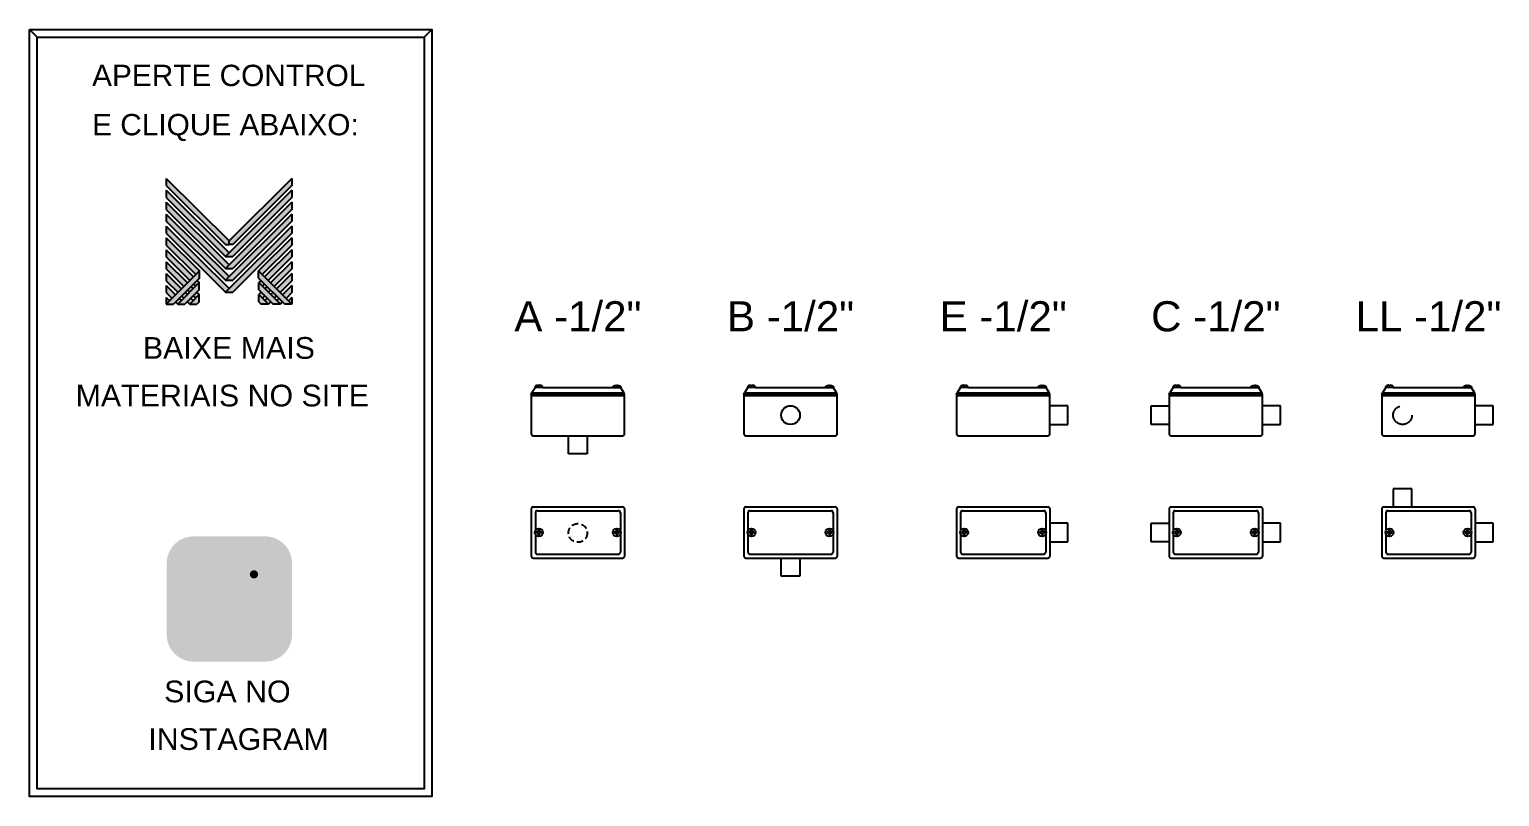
# Model space of a CAD drawing. Header units: millimetres. Extents: x -291 to 2662, y 32 to 797.
# Drawn here: x -291 to 1174, y 32 to 797 of the extents above; entities that cross this region are included whole.
import ezdxf
from ezdxf.enums import TextEntityAlignment as Align

# ---------------------------------------------------------------- set-up
doc = ezdxf.new("R2010")
doc.units = ezdxf.units.MM
doc.linetypes.add('HIDDEN', pattern=[9.525, 6.35, -3.175])
for name, color, linetype in [('BUCHA DE PASSAGEM', 20, 'Continuous'), ('CONDULETE', 252, 'Continuous'), ('FURO VASADO', 251, 'Continuous'), ('logo01', 10, 'Continuous'), ('logo02', 250, 'Continuous')]:
    doc.layers.add(name, color=color, linetype=linetype)
doc.styles.get("Standard").update_dxf_attribs({"font": 'arial.ttf'})

# ---------------------------------------------------------------- blocks, each defined once
blk = doc.blocks.new('MESH')
at = {"layer": 'logo01'}
h = blk.add_hatch(color=256, dxfattribs=at)
h.dxf.hatch_style = 1
h.paths.add_polyline_path([(30046, 14087), (30046, 13835), (32119, 11769), (32248, 11769), (32248, 11893)])
h.paths.add_polyline_path([(30046, 13670), (30046, 13418), (32121, 11349), (32248, 11475)])
h.paths.add_polyline_path([(30046, 13253), (30046, 13001), (32121, 10932), (32248, 11058)])
h.paths.add_polyline_path([(30046, 12835), (30046, 12583), (32121, 10515), (32248, 10641)])
h.paths.add_polyline_path([(30046, 12418), (30046, 12166), (32121, 10097), (32248, 10223)])
h.paths.add_polyline_path([(30046, 12001), (30046, 11749), (31084, 10714), (31211, 10840)])
h.paths.add_polyline_path([(30046, 11583), (30046, 11331), (30875, 10505), (31001, 10631)])
h.paths.add_polyline_path([(30046, 11166), (30046, 10914), (30666, 10296), (30792, 10422)])
h.paths.add_polyline_path([(30046, 10749), (30046, 10497), (30456, 10088), (30583, 10214)])
h.paths.add_polyline_path([(30046, 10331), (30046, 10079), (30247, 9879), (30373, 10005)])
h.paths.add_polyline_path([(30164, 9796), (30046, 9914), (30046, 9679)])
h.paths.add_polyline_path([(30574, 9805), (30500, 9879), (30373, 9753), (30448, 9679)])
h.paths.add_polyline_path([(30784, 10013), (30709, 10088), (30583, 9962), (30657, 9887)])
h.paths.add_polyline_path([(30993, 9805), (30910, 9887), (30784, 9761), (30867, 9679)])
h.paths.add_polyline_path([(30993, 10222), (30918, 10296), (30792, 10170), (30867, 10096)])
h.paths.add_polyline_path([(31119, 10096), (30993, 9970), (31076, 9887), (31202, 10013)])
h.paths.add_polyline_path([(31202, 10431), (31128, 10505), (31001, 10379), (31076, 10305)], flags=17)
h.paths.add_polyline_path([(33284, 10840), (33284, 10588), (34196, 9679), (34449, 9679)])
h.paths.add_polyline_path([(33293, 10431), (33293, 10179), (33794, 9679), (34047, 9679)])
h.paths.add_polyline_path([(33293, 10013), (33293, 9761), (33376, 9679), (33628, 9679)], flags=17)
at = {"layer": 'logo02'}
h = blk.add_hatch(color=256, dxfattribs=at)
h.dxf.hatch_style = 1
h.paths.add_polyline_path([(34449, 13835), (34449, 14087), (32248, 11893), (32248, 11769), (32376, 11769)])
h.paths.add_polyline_path([(34449, 13418), (34449, 13670), (32121, 11349), (32374, 11349)])
h.paths.add_polyline_path([(34449, 13001), (34449, 13253), (32121, 10932), (32374, 10932)])
h.paths.add_polyline_path([(34449, 12583), (34449, 12835), (32121, 10515), (32374, 10515)])
h.paths.add_polyline_path([(34449, 12166), (34449, 12418), (32121, 10097), (32374, 10097)])
h.paths.add_polyline_path([(34449, 11749), (34449, 12001), (33284, 10840), (33411, 10714)], flags=17)
h.paths.add_polyline_path([(34449, 11331), (34449, 11583), (33494, 10631), (33620, 10505)], flags=17)
h.paths.add_polyline_path([(34449, 10914), (34449, 11166), (33703, 10422), (33829, 10296)], flags=17)
h.paths.add_polyline_path([(34449, 10497), (34449, 10749), (33912, 10214), (34039, 10088)])
h.paths.add_polyline_path([(34449, 10331), (34122, 10005), (34248, 9879), (34449, 10079)])
h.paths.add_polyline_path([(33577, 10296), (33502, 10222), (33628, 10096), (33703, 10170)])
h.paths.add_polyline_path([(33367, 10505), (33293, 10431), (33419, 10305), (33494, 10379)], flags=17)
h.paths.add_polyline_path([(33376, 10096), (33293, 10013), (33419, 9887), (33502, 9970)])
h.paths.add_polyline_path([(33786, 10088), (33711, 10013), (33838, 9887), (33912, 9962)])
h.paths.add_polyline_path([(33585, 9887), (33502, 9805), (33628, 9679), (33711, 9761)])
h.paths.add_polyline_path([(33995, 9879), (33921, 9805), (34047, 9679), (34122, 9753)])
h.paths.add_polyline_path([(34449, 9914), (34331, 9796), (34449, 9679)])
h.paths.add_polyline_path([(31202, 10013), (30867, 9679), (31119, 9679), (31202, 9761)], flags=17)
h.paths.add_polyline_path([(31202, 10179), (31202, 10431), (30448, 9679), (30701, 9679)])
h.paths.add_polyline_path([(31211, 10588), (31211, 10840), (30046, 9679), (30299, 9679)])
at = {"layer": 'logo01'}
for p, q in [((30046, 14087), (30046, 13835)), ((30046, 14087), (32248, 11893)), ((30046, 13835), (32119, 11769)), ((30046, 13670), (30046, 13418)), ((30046, 13670), (32248, 11475)), ((30046, 13418), (32121, 11349)), ((30046, 13253), (30046, 13001)), ((30046, 13253), (32248, 11058)), ((30046, 13001), (32121, 10932)), ((30046, 12835), (30046, 12583)), ((30046, 12835), (32248, 10641)), ((30046, 12583), (32121, 10515)), ((30046, 12418), (30046, 12166)), ((30046, 12418), (32248, 10223)), ((30046, 12166), (32121, 10097)), ((30046, 12001), (30046, 11749)), ((30046, 12001), (31211, 10840)), ((30046, 11749), (31084, 10714)), ((30046, 11583), (30046, 11331)), ((30046, 11583), (31001, 10631)), ((32119, 11769), (32248, 11769)), ((30046, 11331), (30875, 10505)), ((30046, 11166), (30046, 10914)), ((30046, 11166), (30792, 10422)), ((30046, 10914), (30666, 10296)), ((33284, 10840), (34449, 9679)), ((33284, 10588), (33284, 10840)), ((30046, 10749), (30046, 10497)), ((30046, 10749), (30583, 10214)), ((30046, 10497), (30456, 10088)), ((30046, 10331), (30046, 10079)), ((30046, 10331), (30373, 10005)), ((31001, 10379), (31076, 10305)), ((31128, 10505), (31202, 10431)), ((33284, 10588), (34196, 9679)), ((33293, 10431), (34047, 9679)), ((33293, 10179), (33293, 10431)), ((30046, 10079), (30247, 9879)), ((30046, 9914), (30046, 9679)), ((30046, 9914), (30164, 9796)), ((30500, 9879), (30574, 9805)), ((30583, 9962), (30657, 9887)), ((30709, 10088), (30784, 10013)), ((30792, 10170), (30867, 10096)), ((30910, 9887), (30993, 9805)), ((30918, 10296), (30993, 10222)), ((30993, 9970), (31076, 9887)), ((31119, 10096), (31202, 10013)), ((33293, 10179), (33794, 9679)), ((33293, 10013), (33628, 9679)), ((33293, 9761), (33293, 10013)), ((30373, 9753), (30448, 9679)), ((30784, 9761), (30867, 9679)), ((33293, 9761), (33376, 9679)), ((33628, 9679), (33376, 9679)), ((34047, 9679), (33794, 9679)), ((34449, 9679), (34196, 9679))]:
    blk.add_line(p, q, dxfattribs=at)
at = {"layer": 'logo02'}
for p, q in [((34449, 14087), (32248, 11893)), ((34449, 14087), (34449, 13835)), ((34449, 13670), (32121, 11349)), ((34449, 13418), (32374, 11349)), ((34449, 13835), (32376, 11769)), ((34449, 13670), (34449, 13418)), ((34449, 13253), (32121, 10932)), ((34449, 13001), (32374, 10932)), ((34449, 13253), (34449, 13001)), ((34449, 12835), (32121, 10515)), ((34449, 12418), (32121, 10097)), ((34449, 12583), (32374, 10515)), ((34449, 12835), (34449, 12583)), ((34449, 12418), (34449, 12166)), ((32248, 11769), (32248, 11893)), ((34449, 12166), (32374, 10097)), ((34449, 12001), (33284, 10840)), ((34449, 12001), (34449, 11749)), ((32121, 11349), (32374, 11349)), ((32376, 11769), (32248, 11769)), ((34449, 11749), (33411, 10714)), ((34449, 11583), (33494, 10631)), ((34449, 11583), (34449, 11331)), ((31211, 10840), (30046, 9679)), ((31211, 10588), (31211, 10840)), ((32121, 10932), (32374, 10932)), ((34449, 11331), (33620, 10505)), ((34449, 11166), (33703, 10422)), ((34449, 10914), (33829, 10296)), ((34449, 11166), (34449, 10914)), ((31211, 10588), (30299, 9679)), ((31202, 10431), (30448, 9679)), ((31202, 10179), (31202, 10431)), ((32121, 10515), (32374, 10515)), ((33367, 10505), (33293, 10431)), ((33494, 10379), (33419, 10305)), ((34449, 10749), (33912, 10214)), ((34449, 10497), (34039, 10088)), ((34449, 10331), (34122, 10005)), ((34449, 10749), (34449, 10497)), ((34449, 10331), (34449, 10079)), ((31202, 10179), (30701, 9679)), ((31202, 10013), (30867, 9679)), ((31202, 9761), (31202, 10013)), ((32121, 10097), (32374, 10097)), ((33376, 10096), (33293, 10013)), ((33502, 9970), (33419, 9887)), ((33577, 10296), (33502, 10222)), ((33585, 9887), (33502, 9805)), ((33703, 10170), (33628, 10096)), ((33786, 10088), (33711, 10013)), ((33912, 9962), (33838, 9887)), ((33995, 9879), (33921, 9805)), ((34449, 10079), (34248, 9879)), ((34449, 9914), (34331, 9796)), ((34449, 9914), (34449, 9679)), ((30046, 9679), (30299, 9679)), ((30448, 9679), (30701, 9679)), ((30867, 9679), (31119, 9679)), ((31202, 9761), (31119, 9679)), ((33711, 9761), (33628, 9679)), ((34122, 9753), (34047, 9679))]:
    blk.add_line(p, q, dxfattribs=at)

msp = doc.modelspace()

# ---------------------------------------------------------------- hatches: boundary and pattern name
at = {"layer": 'BUCHA DE PASSAGEM'}
h = msp.add_hatch(color=18, dxfattribs=at)
h.dxf.hatch_style = 1
h.paths.add_polyline_path([(-56.6, 291.8), (-127.8, 291.8, 0.414214), (-154.6, 265), (-154.6, 193.7, 0.414214), (-127.8, 166.9), (-56.6, 166.9, 0.414214), (-29.8, 193.7), (-29.8, 265, 0.414214)])
h.paths.add_polyline_path([(-109.5, 274.5), (-74.9, 274.5, -0.414214), (-47.2, 246.7), (-47.2, 212, -0.414214), (-74.9, 184.2), (-109.5, 184.2, -0.414214), (-137.2, 212), (-137.2, 246.7, -0.414214)], flags=16)
h.paths.add_polyline_path([(-109.5, 266.2), (-74.9, 266.2, -0.414214), (-55.4, 246.7), (-55.4, 212, -0.414214), (-74.9, 192.5), (-109.5, 192.5, -0.414214), (-129, 212), (-129, 246.7, -0.414214)], flags=0)
h.paths.add_polyline_path([(-71, 229.4, -1), (-113.4, 229.4, -1)], flags=0)
h.paths.add_polyline_path([(-79.2, 229.4, -1), (-105.2, 229.4, -1)], flags=0)
h.paths.add_polyline_path([(-63.6, 253.9, -1), (-71.8, 253.9, -1)], flags=0)
h.paths.add_polyline_path([(-74.9, 266.2), (-109.5, 266.2, 0.414214), (-129, 246.7), (-129, 212, 0.414214), (-109.5, 192.5), (-74.9, 192.5, 0.414214), (-55.4, 212), (-55.4, 246.7, 0.414214)], flags=0)
h.paths.add_polyline_path([(-105.2, 229.4, 1), (-79.2, 229.4, 1)], flags=0)
h = msp.add_hatch(color=0, dxfattribs=at)
h.dxf.hatch_style = 1
h.paths.add_polyline_path([(-109.5, 274.5, 0.414214), (-137.2, 246.7), (-137.2, 212, 0.414214), (-109.5, 184.2), (-74.9, 184.2, 0.414214), (-47.2, 212), (-47.2, 246.7, 0.414214), (-74.9, 274.5)])
h.paths.add_polyline_path([(-63.6, 253.9, -1), (-71.8, 253.9, -1)], flags=16)
h.paths.add_polyline_path([(-71, 229.4, -1), (-113.4, 229.4, -1)], flags=16)
h.paths.add_polyline_path([(-79.2, 229.4, -1), (-105.2, 229.4, -1)], flags=0)
h = msp.add_hatch(color=18, dxfattribs=at)
h.dxf.hatch_style = 1
h.paths.add_polyline_path([(-74.9, 266.2), (-109.5, 266.2, 0.414214), (-129, 246.7), (-129, 212, 0.414214), (-109.5, 192.5), (-74.9, 192.5, 0.414214), (-55.4, 212), (-55.4, 246.7, 0.414214)])
h.paths.add_polyline_path([(-71, 229.4, -1), (-113.4, 229.4, -1)], flags=16)
h.paths.add_polyline_path([(-79.2, 229.4, -1), (-105.2, 229.4, -1)], flags=0)
h.paths.add_polyline_path([(-71.8, 253.9, -1), (-63.6, 253.9, -1)], flags=16)
h.paths.add_polyline_path([(-79.2, 229.4, 1), (-105.2, 229.4, 1)], flags=0)
h = msp.add_hatch(color=0, dxfattribs=at)
h.dxf.hatch_style = 1
h.paths.add_polyline_path([(-113.4, 229.4, 1), (-71, 229.4, 1)])
h.paths.add_polyline_path([(-79.2, 229.4, -1), (-105.2, 229.4, -1)], flags=16)
h = msp.add_hatch(color=0, dxfattribs=at)
h.dxf.hatch_style = 1
h.paths.add_polyline_path([(-63.6, 253.9, 1), (-71.8, 253.9, 1)])
h = msp.add_hatch(color=18, dxfattribs=at)
h.dxf.hatch_style = 1
h.paths.add_polyline_path([(-105.2, 229.4, 1), (-79.2, 229.4, 1)])

# ---------------------------------------------------------------- linework, layer by layer
for p, q in [((-283.8, 789.8), (-291.5, 797.4)), ((102, 789.8), (109.7, 797.4))]:
    msp.add_line(p, q, dxfattribs=at)
for points in [[(-291.5, 797.4), (109.7, 797.4), (109.7, 32.2), (-291.5, 32.2)], [(-283.8, 789.8), (102, 789.8), (102, 39.9), (-283.8, 39.9)]]:
    msp.add_lwpolyline(points, close=True, dxfattribs=at)
at = {"layer": 'CONDULETE'}
for p, q in [((212.7, 440.2), (209.3, 435)), ((220, 440.2), (212.4, 440.2)), ((215.7, 441.8), (215.6, 442.4)), ((216.2, 441.6), (215.9, 441.6)), ((216.2, 441.6), (216.5, 441.6)), ((216.7, 441.8), (216.8, 442.4)), ((220, 440.2), (290.2, 440.2)), ((290.2, 440.2), (297.7, 440.2)), ((293.4, 441.8), (293.4, 442.4)), ((293.9, 441.6), (293.6, 441.6)), ((293.9, 441.6), (294.3, 441.6)), ((294.5, 441.8), (294.5, 442.4)), ((297.5, 440.2), (300.8, 435)), ((424.6, 440.2), (421.2, 435)), ((431.9, 440.2), (424.3, 440.2)), ((427.6, 441.8), (427.5, 442.4)), ((428.1, 441.6), (427.8, 441.6)), ((428.1, 441.6), (428.4, 441.6)), ((428.6, 441.8), (428.7, 442.4)), ((431.9, 440.2), (502.1, 440.2)), ((502.1, 440.2), (509.6, 440.2)), ((505.3, 441.8), (505.3, 442.4)), ((505.8, 441.6), (505.5, 441.6)), ((505.8, 441.6), (506.2, 441.6)), ((506.4, 441.8), (506.4, 442.4)), ((509.4, 440.2), (512.7, 435)), ((636.5, 440.2), (633.1, 435)), ((643.8, 440.2), (636.2, 440.2)), ((639.5, 441.8), (639.4, 442.4)), ((640, 441.6), (639.7, 441.6)), ((640, 441.6), (640.3, 441.6)), ((640.5, 441.8), (640.6, 442.4)), ((643.8, 440.2), (714, 440.2)), ((714, 440.2), (721.5, 440.2)), ((717.2, 441.8), (717.2, 442.4)), ((717.7, 441.6), (717.4, 441.6)), ((717.7, 441.6), (718.1, 441.6)), ((718.3, 441.8), (718.3, 442.4)), ((721.3, 440.2), (724.6, 435)), ((848.4, 440.2), (845, 435)), ((855.7, 440.2), (848.1, 440.2)), ((851.4, 441.8), (851.3, 442.4)), ((851.9, 441.6), (851.6, 441.6)), ((851.9, 441.6), (852.2, 441.6)), ((852.4, 441.8), (852.5, 442.4)), ((855.7, 440.2), (925.9, 440.2)), ((925.9, 440.2), (933.4, 440.2)), ((929.1, 441.8), (929.1, 442.4)), ((929.6, 441.6), (929.3, 441.6)), ((929.6, 441.6), (930, 441.6)), ((930.2, 441.8), (930.2, 442.4)), ((933.2, 440.2), (936.5, 435)), ((1060.3, 440.2), (1056.9, 435)), ((1067.6, 440.2), (1060, 440.2)), ((1063.3, 441.8), (1063.2, 442.4)), ((1063.8, 441.6), (1063.5, 441.6)), ((1063.8, 441.6), (1064.1, 441.6)), ((1064.3, 441.8), (1064.4, 442.4)), ((1067.6, 440.2), (1137.8, 440.2)), ((1137.8, 440.2), (1145.3, 440.2)), ((1141, 441.8), (1141, 442.4)), ((1141.6, 441.6), (1141.2, 441.6)), ((1141.6, 441.6), (1141.9, 441.6)), ((1142.1, 441.8), (1142.1, 442.4)), ((1145.1, 440.2), (1148.5, 435)), ((208.6, 433.3), (209.3, 435)), ((208.6, 433.3), (208.6, 394.2)), ((208.6, 433.3), (301.6, 433.3)), ((208.6, 432.2), (301.6, 432.2)), ((209.3, 435), (300.8, 435)), ((301.6, 433.3), (300.8, 435)), ((301.6, 394.2), (301.6, 433.3)), ((420.5, 433.3), (421.2, 435)), ((420.5, 433.3), (420.5, 394.2)), ((420.5, 433.3), (513.5, 433.3)), ((420.5, 432.2), (513.5, 432.2)), ((421.2, 435), (512.7, 435)), ((513.5, 433.3), (512.7, 435)), ((513.5, 394.2), (513.5, 433.3)), ((632.4, 433.3), (633.1, 435)), ((632.4, 433.3), (632.4, 394.2)), ((632.4, 433.3), (725.4, 433.3)), ((632.4, 432.2), (725.4, 432.2)), ((633.1, 435), (724.6, 435)), ((725.4, 433.3), (724.6, 435)), ((725.4, 394.2), (725.4, 433.3)), ((844.3, 433.3), (845, 435)), ((844.3, 433.3), (844.3, 394.2)), ((844.3, 433.3), (937.3, 433.3)), ((844.3, 432.2), (937.3, 432.2)), ((845, 435), (936.5, 435)), ((937.3, 433.3), (936.5, 435)), ((937.3, 394.2), (937.3, 433.3)), ((1056.2, 433.3), (1056.9, 435)), ((1056.2, 433.3), (1056.2, 394.2)), ((1056.2, 433.3), (1149.2, 433.3)), ((1056.2, 432.2), (1149.2, 432.2)), ((1056.9, 435), (1148.5, 435)), ((1149.2, 433.3), (1148.5, 435)), ((1149.2, 394.2), (1149.2, 433.3)), ((743.4, 422.1), (725.4, 422.1)), ((743.4, 403.4), (743.4, 422.1)), ((826.3, 403.4), (826.3, 422.1)), ((826.3, 422.1), (844.3, 422.1)), ((955.3, 422.1), (937.3, 422.1)), ((955.3, 403.4), (955.3, 422.1)), ((1167.2, 422.1), (1149.2, 422.1)), ((1167.2, 403.4), (1167.2, 422.1)), ((725.4, 403.4), (743.4, 403.4)), ((844.3, 403.4), (826.3, 403.4)), ((937.3, 403.4), (955.3, 403.4)), ((1149.2, 403.4), (1167.2, 403.4)), ((210.6, 392.2), (299.6, 392.2)), ((245.7, 374.2), (245.7, 392.2)), ((264.4, 392.2), (264.4, 374.2)), ((422.5, 392.2), (511.5, 392.2)), ((634.4, 392.2), (723.4, 392.2)), ((846.3, 392.2), (935.3, 392.2)), ((1058.2, 392.2), (1147.2, 392.2)), ((264.4, 374.2), (245.7, 374.2)), ((1086.2, 339.2), (1067.5, 339.2)), ((1067.5, 339.2), (1067.5, 321.2)), ((1086.2, 321.2), (1086.2, 339.2)), ((208.6, 319.2), (208.6, 272.2)), ((210.6, 321.2), (299.6, 321.2)), ((212.7, 315.4), (212.7, 297.6)), ((214.7, 317.4), (295.5, 317.4)), ((297.5, 315.4), (297.5, 297.6)), ((301.6, 319.2), (301.6, 272.2)), ((420.5, 319.2), (420.5, 272.2)), ((422.5, 321.2), (511.5, 321.2)), ((424.6, 315.4), (424.6, 297.6)), ((426.6, 317.4), (507.4, 317.4)), ((509.4, 315.4), (509.4, 297.6)), ((513.5, 319.2), (513.5, 272.2)), ((632.4, 319.2), (632.4, 272.2)), ((634.4, 321.2), (723.4, 321.2)), ((636.5, 315.4), (636.5, 297.6)), ((638.5, 317.4), (719.3, 317.4)), ((721.3, 315.4), (721.3, 297.6)), ((725.4, 319.2), (725.4, 272.2)), ((844.3, 319.2), (844.3, 272.2)), ((846.3, 321.2), (935.3, 321.2)), ((848.4, 315.4), (848.4, 297.6)), ((850.4, 317.4), (931.2, 317.4)), ((933.2, 315.4), (933.2, 297.6)), ((937.3, 319.2), (937.3, 272.2)), ((1056.2, 319.2), (1056.2, 272.2)), ((1058.2, 321.2), (1147.2, 321.2)), ((1060.3, 315.4), (1060.3, 297.6)), ((1062.3, 317.4), (1143.1, 317.4)), ((1145.1, 315.4), (1145.1, 297.6)), ((1149.2, 319.2), (1149.2, 272.2)), ((212.7, 293.9), (212.7, 276)), ((214.2, 295.7), (214.2, 296.1)), ((214.2, 295.7), (214.2, 295.4)), ((214.4, 296.3), (215.5, 296.3)), ((214.4, 295.2), (215.5, 295.2)), ((215.6, 297.5), (215.6, 296.5)), ((215.6, 293.9), (215.6, 295)), ((216.2, 297.7), (215.8, 297.7)), ((216.2, 293.7), (215.8, 293.7)), ((216.2, 297.7), (216.6, 297.7)), ((216.2, 293.7), (216.6, 293.7)), ((216.8, 297.5), (216.8, 296.5)), ((216.8, 293.9), (216.8, 295)), ((218, 296.3), (216.9, 296.3)), ((218, 295.2), (216.9, 295.2)), ((218.2, 295.7), (218.2, 296.1)), ((218.2, 295.7), (218.2, 295.4)), ((291.9, 295.7), (291.9, 296.1)), ((291.9, 295.7), (291.9, 295.4)), ((292.1, 296.3), (293.2, 296.3)), ((292.1, 295.2), (293.2, 295.2)), ((293.4, 297.5), (293.4, 296.5)), ((293.4, 293.9), (293.4, 295)), ((293.9, 297.7), (293.6, 297.7)), ((293.9, 293.7), (293.6, 293.7)), ((293.9, 297.7), (294.3, 297.7)), ((293.9, 293.7), (294.3, 293.7)), ((294.5, 297.5), (294.5, 296.5)), ((294.5, 293.9), (294.5, 295)), ((295.7, 296.3), (294.7, 296.3)), ((295.7, 295.2), (294.7, 295.2)), ((295.9, 295.7), (295.9, 296.1)), ((295.9, 295.7), (295.9, 295.4)), ((297.5, 293.9), (297.5, 276)), ((424.6, 293.9), (424.6, 276)), ((426.1, 295.7), (426.1, 296.1)), ((426.1, 295.7), (426.1, 295.4)), ((426.3, 296.3), (427.4, 296.3)), ((426.3, 295.2), (427.4, 295.2)), ((427.5, 297.5), (427.5, 296.5)), ((427.5, 293.9), (427.5, 295)), ((428.1, 297.7), (427.7, 297.7)), ((428.1, 293.7), (427.7, 293.7)), ((428.1, 297.7), (428.5, 297.7)), ((428.1, 293.7), (428.5, 293.7)), ((428.7, 297.5), (428.7, 296.5)), ((428.7, 293.9), (428.7, 295)), ((429.9, 296.3), (428.8, 296.3)), ((429.9, 295.2), (428.8, 295.2)), ((430.1, 295.7), (430.1, 296.1)), ((430.1, 295.7), (430.1, 295.4)), ((503.8, 295.7), (503.8, 296.1)), ((503.8, 295.7), (503.8, 295.4)), ((504, 296.3), (505.1, 296.3)), ((504, 295.2), (505.1, 295.2)), ((505.3, 297.5), (505.3, 296.5)), ((505.3, 293.9), (505.3, 295)), ((505.8, 297.7), (505.5, 297.7)), ((505.8, 293.7), (505.5, 293.7)), ((505.8, 297.7), (506.2, 297.7)), ((505.8, 293.7), (506.2, 293.7)), ((506.4, 297.5), (506.4, 296.5)), ((506.4, 293.9), (506.4, 295)), ((507.6, 296.3), (506.6, 296.3)), ((507.6, 295.2), (506.6, 295.2)), ((507.8, 295.7), (507.8, 296.1)), ((507.8, 295.7), (507.8, 295.4)), ((509.4, 293.9), (509.4, 276)), ((636.5, 293.9), (636.5, 276)), ((638, 295.7), (638, 296.1)), ((638, 295.7), (638, 295.4)), ((638.2, 296.3), (639.3, 296.3)), ((638.2, 295.2), (639.3, 295.2)), ((639.4, 297.5), (639.4, 296.5)), ((639.4, 293.9), (639.4, 295)), ((640, 297.7), (639.6, 297.7)), ((640, 293.7), (639.6, 293.7)), ((640, 297.7), (640.4, 297.7)), ((640, 293.7), (640.4, 293.7)), ((640.6, 297.5), (640.6, 296.5)), ((640.6, 293.9), (640.6, 295)), ((641.8, 296.3), (640.7, 296.3)), ((641.8, 295.2), (640.7, 295.2)), ((642, 295.7), (642, 296.1)), ((642, 295.7), (642, 295.4)), ((715.8, 295.7), (715.8, 296.1)), ((715.8, 295.7), (715.8, 295.4)), ((716, 296.3), (717, 296.3)), ((716, 295.2), (717, 295.2)), ((717.2, 297.5), (717.2, 296.5)), ((717.2, 293.9), (717.2, 295)), ((717.7, 297.7), (717.4, 297.7)), ((717.7, 293.7), (717.4, 293.7)), ((717.7, 297.7), (718.1, 297.7)), ((717.7, 293.7), (718.1, 293.7)), ((718.3, 297.5), (718.3, 296.5)), ((718.3, 293.9), (718.3, 295)), ((719.5, 296.3), (718.5, 296.3)), ((719.5, 295.2), (718.5, 295.2)), ((719.7, 295.7), (719.7, 296.1)), ((719.7, 295.7), (719.7, 295.4)), ((721.3, 293.9), (721.3, 276)), ((743.4, 305.1), (725.4, 305.1)), ((743.4, 286.4), (743.4, 305.1)), ((826.3, 286.4), (826.3, 305.1)), ((826.3, 305.1), (844.3, 305.1)), ((848.4, 293.9), (848.4, 276)), ((849.9, 295.7), (849.9, 296.1)), ((849.9, 295.7), (849.9, 295.4)), ((850.1, 296.3), (851.2, 296.3)), ((850.1, 295.2), (851.2, 295.2)), ((851.3, 297.5), (851.3, 296.5)), ((851.3, 293.9), (851.3, 295)), ((851.9, 297.7), (851.5, 297.7)), ((851.9, 293.7), (851.5, 293.7)), ((851.9, 297.7), (852.3, 297.7)), ((851.9, 293.7), (852.3, 293.7)), ((852.5, 297.5), (852.5, 296.5)), ((852.5, 293.9), (852.5, 295)), ((853.7, 296.3), (852.6, 296.3)), ((853.7, 295.2), (852.6, 295.2)), ((853.9, 295.7), (853.9, 296.1)), ((853.9, 295.7), (853.9, 295.4)), ((927.7, 295.7), (927.7, 296.1)), ((927.7, 295.7), (927.7, 295.4)), ((927.9, 296.3), (928.9, 296.3)), ((927.9, 295.2), (928.9, 295.2)), ((929.1, 297.5), (929.1, 296.5)), ((929.1, 293.9), (929.1, 295)), ((929.6, 297.7), (929.3, 297.7)), ((929.6, 293.7), (929.3, 293.7)), ((929.6, 297.7), (930, 297.7)), ((929.6, 293.7), (930, 293.7)), ((930.2, 297.5), (930.2, 296.5)), ((930.2, 293.9), (930.2, 295)), ((931.4, 296.3), (930.4, 296.3)), ((931.4, 295.2), (930.4, 295.2)), ((931.6, 295.7), (931.6, 296.1)), ((931.6, 295.7), (931.6, 295.4)), ((933.2, 293.9), (933.2, 276)), ((955.3, 305.1), (937.3, 305.1)), ((955.3, 286.4), (955.3, 305.1)), ((1060.3, 293.9), (1060.3, 276)), ((1061.8, 295.7), (1061.8, 296.1)), ((1061.8, 295.7), (1061.8, 295.4)), ((1062, 296.3), (1063.1, 296.3)), ((1062, 295.2), (1063.1, 295.2)), ((1063.2, 297.5), (1063.2, 296.5)), ((1063.2, 293.9), (1063.2, 295)), ((1063.8, 297.7), (1063.4, 297.7)), ((1063.8, 293.7), (1063.4, 293.7)), ((1063.8, 297.7), (1064.2, 297.7)), ((1063.8, 293.7), (1064.2, 293.7)), ((1064.4, 297.5), (1064.4, 296.5)), ((1064.4, 293.9), (1064.4, 295)), ((1065.6, 296.3), (1064.5, 296.3)), ((1065.6, 295.2), (1064.5, 295.2)), ((1065.8, 295.7), (1065.8, 296.1)), ((1065.8, 295.7), (1065.8, 295.4)), ((1139.6, 295.7), (1139.6, 296.1)), ((1139.6, 295.7), (1139.6, 295.4)), ((1139.8, 296.3), (1140.8, 296.3)), ((1139.8, 295.2), (1140.8, 295.2)), ((1141, 297.5), (1141, 296.5)), ((1141, 293.9), (1141, 295)), ((1141.6, 297.7), (1141.2, 297.7)), ((1141.6, 293.7), (1141.2, 293.7)), ((1141.6, 297.7), (1141.9, 297.7)), ((1141.6, 293.7), (1141.9, 293.7)), ((1142.1, 297.5), (1142.1, 296.5)), ((1142.1, 293.9), (1142.1, 295)), ((1143.3, 296.3), (1142.3, 296.3)), ((1143.3, 295.2), (1142.3, 295.2)), ((1143.5, 295.7), (1143.5, 296.1)), ((1143.5, 295.7), (1143.5, 295.4)), ((1145.1, 293.9), (1145.1, 276)), ((1167.2, 305.1), (1149.2, 305.1)), ((1167.2, 286.4), (1167.2, 305.1)), ((725.4, 286.4), (743.4, 286.4)), ((844.3, 286.4), (826.3, 286.4)), ((937.3, 286.4), (955.3, 286.4)), ((1149.2, 286.4), (1167.2, 286.4)), ((210.6, 270.2), (299.6, 270.2)), ((214.7, 274), (295.5, 274)), ((422.5, 270.2), (511.5, 270.2)), ((426.6, 274), (507.4, 274)), ((457.6, 252.2), (457.6, 270.2)), ((476.3, 270.2), (476.3, 252.2)), ((634.4, 270.2), (723.4, 270.2)), ((638.5, 274), (719.3, 274)), ((846.3, 270.2), (935.3, 270.2)), ((850.4, 274), (931.2, 274)), ((1058.2, 270.2), (1147.2, 270.2)), ((1062.3, 274), (1143.1, 274)), ((476.3, 252.2), (457.6, 252.2))]:
    msp.add_line(p, q, dxfattribs=at)
for centre, radius in [((467, 412.7), 9.35), ((216.2, 295.7), 3.99), ((293.9, 295.7), 3.99), ((428.1, 295.7), 3.99), ((505.8, 295.7), 3.99), ((640, 295.7), 3.99), ((717.7, 295.7), 3.99), ((851.9, 295.7), 3.99), ((929.6, 295.7), 3.99), ((1063.8, 295.7), 3.99), ((1141.6, 295.7), 3.99)]:
    msp.add_circle(centre, radius, dxfattribs=at)
for centre, radius, start, end in [((212.4, 440.4), 0.2, 170.9615, 270), ((215.4, 442.3), 0.2, 5.1527, 97.0004), ((215.9, 441.8), 0.2, 185.1527, 270), ((216.5, 441.8), 0.2, 270, 354.8473), ((217, 442.3), 0.2, 82.9996, 174.8473), ((220, 440.4), 0.2, 270, 9.0385), ((290.2, 440.4), 0.2, 170.9615, 270), ((293.2, 442.3), 0.2, 5.1527, 97.0004), ((293.6, 441.8), 0.2, 185.1527, 270), ((294.3, 441.8), 0.2, 270, 354.8473), ((294.7, 442.3), 0.2, 82.9996, 174.8473), ((297.7, 440.4), 0.2, 270, 9.0385), ((424.3, 440.4), 0.2, 170.9615, 270), ((427.3, 442.3), 0.2, 5.1527, 97.0004), ((427.8, 441.8), 0.2, 185.1527, 270), ((428.4, 441.8), 0.2, 270, 354.8473), ((428.9, 442.3), 0.2, 82.9996, 174.8473), ((431.9, 440.4), 0.2, 270, 9.0385), ((502.1, 440.4), 0.2, 170.9615, 270), ((505.1, 442.3), 0.2, 5.1527, 97.0004), ((505.5, 441.8), 0.2, 185.1527, 270), ((506.2, 441.8), 0.2, 270, 354.8473), ((506.6, 442.3), 0.2, 82.9996, 174.8473), ((509.6, 440.4), 0.2, 270, 9.0385), ((636.2, 440.4), 0.2, 170.9615, 270), ((639.2, 442.3), 0.2, 5.1527, 97.0004), ((639.7, 441.8), 0.2, 185.1527, 270), ((640.3, 441.8), 0.2, 270, 354.8473), ((640.8, 442.3), 0.2, 82.9996, 174.8473), ((643.8, 440.4), 0.2, 270, 9.0385), ((714, 440.4), 0.2, 170.9615, 270), ((717, 442.3), 0.2, 5.1527, 97.0004), ((717.4, 441.8), 0.2, 185.1527, 270), ((718.1, 441.8), 0.2, 270, 354.8473), ((718.5, 442.3), 0.2, 82.9996, 174.8473), ((721.5, 440.4), 0.2, 270, 9.0385), ((848.1, 440.4), 0.2, 170.9615, 270), ((851.1, 442.3), 0.2, 5.1527, 97.0004), ((851.6, 441.8), 0.2, 185.1527, 270), ((852.2, 441.8), 0.2, 270, 354.8473), ((852.7, 442.3), 0.2, 82.9996, 174.8473), ((855.7, 440.4), 0.2, 270, 9.0385), ((925.9, 440.4), 0.2, 170.9615, 270), ((928.9, 442.3), 0.2, 5.1527, 97.0004), ((929.3, 441.8), 0.2, 185.1527, 270), ((930, 441.8), 0.2, 270, 354.8473), ((930.4, 442.3), 0.2, 82.9996, 174.8473), ((933.4, 440.4), 0.2, 270, 9.0385), ((1060, 440.4), 0.2, 170.9615, 270), ((1063, 442.3), 0.2, 5.1527, 97.0004), ((1063.5, 441.8), 0.2, 185.1527, 270), ((1064.1, 441.8), 0.2, 270, 354.8473), ((1064.6, 442.3), 0.2, 82.9996, 174.8473), ((1067.6, 440.4), 0.2, 270, 9.0385), ((1137.8, 440.4), 0.2, 170.9615, 270), ((1140.8, 442.3), 0.2, 5.1527, 97.0004), ((1141.2, 441.8), 0.2, 185.1527, 270), ((1141.9, 441.8), 0.2, 270, 354.8473), ((1142.3, 442.3), 0.2, 82.9996, 174.8473), ((1145.3, 440.4), 0.2, 270, 9.0385), ((210.6, 394.2), 2, 180, 270), ((299.6, 394.2), 2, 270, 0), ((422.5, 394.2), 2, 180, 270), ((511.5, 394.2), 2, 270, 0), ((634.4, 394.2), 2, 180, 270), ((723.4, 394.2), 2, 270, 0), ((846.3, 394.2), 2, 180, 270), ((935.3, 394.2), 2, 270, 0), ((1058.2, 394.2), 2, 180, 270), ((1147.2, 394.2), 2, 270, 0), ((210.6, 319.2), 2, 90, 180), ((214.7, 315.4), 2, 90, 180), ((295.5, 315.4), 2, 0, 90), ((299.6, 319.2), 2, 0, 90), ((422.5, 319.2), 2, 90, 180), ((426.6, 315.4), 2, 90, 180), ((507.4, 315.4), 2, 0, 90), ((511.5, 319.2), 2, 0, 90), ((634.4, 319.2), 2, 90, 180), ((638.5, 315.4), 2, 90, 180), ((719.3, 315.4), 2, 0, 90), ((723.4, 319.2), 2, 0, 90), ((846.3, 319.2), 2, 90, 180), ((850.4, 315.4), 2, 90, 180), ((931.2, 315.4), 2, 0, 90), ((935.3, 319.2), 2, 0, 90), ((1058.2, 319.2), 2, 90, 180), ((1062.3, 315.4), 2, 90, 180), ((1143.1, 315.4), 2, 0, 90), ((1147.2, 319.2), 2, 0, 90), ((214.4, 296.1), 0.2, 90, 180), ((214.4, 295.4), 0.2, 180, 270), ((215.5, 296.5), 0.16, 270, 0), ((215.5, 295), 0.16, 0, 90), ((215.8, 297.5), 0.2, 90, 180), ((215.8, 293.9), 0.2, 180, 270), ((216.6, 297.5), 0.2, 0, 90), ((216.6, 293.9), 0.2, 270, 0), ((216.9, 296.5), 0.16, 180, 270), ((216.9, 295), 0.16, 90, 180), ((218, 296.1), 0.2, 0, 90), ((218, 295.4), 0.2, 270, 0), ((292.1, 296.1), 0.2, 90, 180), ((292.1, 295.4), 0.2, 180, 270), ((293.2, 296.5), 0.16, 270, 0), ((293.2, 295), 0.16, 0, 90), ((293.6, 297.5), 0.2, 90, 180), ((293.6, 293.9), 0.2, 180, 270), ((294.3, 297.5), 0.2, 0, 90), ((294.3, 293.9), 0.2, 270, 0), ((294.7, 296.5), 0.16, 180, 270), ((294.7, 295), 0.16, 90, 180), ((295.7, 296.1), 0.2, 0, 90), ((295.7, 295.4), 0.2, 270, 0), ((426.3, 296.1), 0.2, 90, 180), ((426.3, 295.4), 0.2, 180, 270), ((427.4, 296.5), 0.16, 270, 0), ((427.4, 295), 0.16, 0, 90), ((427.7, 297.5), 0.2, 90, 180), ((427.7, 293.9), 0.2, 180, 270), ((428.5, 297.5), 0.2, 0, 90), ((428.5, 293.9), 0.2, 270, 0), ((428.8, 296.5), 0.16, 180, 270), ((428.8, 295), 0.16, 90, 180), ((429.9, 296.1), 0.2, 0, 90), ((429.9, 295.4), 0.2, 270, 0), ((504, 296.1), 0.2, 90, 180), ((504, 295.4), 0.2, 180, 270), ((505.1, 296.5), 0.16, 270, 0), ((505.1, 295), 0.16, 0, 90), ((505.5, 297.5), 0.2, 90, 180), ((505.5, 293.9), 0.2, 180, 270), ((506.2, 297.5), 0.2, 0, 90), ((506.2, 293.9), 0.2, 270, 0), ((506.6, 296.5), 0.16, 180, 270), ((506.6, 295), 0.16, 90, 180), ((507.6, 296.1), 0.2, 0, 90), ((507.6, 295.4), 0.2, 270, 0), ((638.2, 296.1), 0.2, 90, 180), ((638.2, 295.4), 0.2, 180, 270), ((639.3, 296.5), 0.16, 270, 0), ((639.3, 295), 0.16, 0, 90), ((639.6, 297.5), 0.2, 90, 180), ((639.6, 293.9), 0.2, 180, 270), ((640.4, 297.5), 0.2, 0, 90), ((640.4, 293.9), 0.2, 270, 0), ((640.7, 296.5), 0.16, 180, 270), ((640.7, 295), 0.16, 90, 180), ((641.8, 296.1), 0.2, 0, 90), ((641.8, 295.4), 0.2, 270, 0), ((716, 296.1), 0.2, 90, 180), ((716, 295.4), 0.2, 180, 270), ((717, 296.5), 0.16, 270, 0), ((717, 295), 0.16, 0, 90), ((717.4, 297.5), 0.2, 90, 180), ((717.4, 293.9), 0.2, 180, 270), ((718.1, 297.5), 0.2, 0, 90), ((718.1, 293.9), 0.2, 270, 0), ((718.5, 296.5), 0.16, 180, 270), ((718.5, 295), 0.16, 90, 180), ((719.5, 296.1), 0.2, 0, 90), ((719.5, 295.4), 0.2, 270, 0), ((850.1, 296.1), 0.2, 90, 180), ((850.1, 295.4), 0.2, 180, 270), ((851.2, 296.5), 0.16, 270, 0), ((851.2, 295), 0.16, 0, 90), ((851.5, 297.5), 0.2, 90, 180), ((851.5, 293.9), 0.2, 180, 270), ((852.3, 297.5), 0.2, 0, 90), ((852.3, 293.9), 0.2, 270, 0), ((852.6, 296.5), 0.16, 180, 270), ((852.6, 295), 0.16, 90, 180), ((853.7, 296.1), 0.2, 0, 90), ((853.7, 295.4), 0.2, 270, 0), ((927.9, 296.1), 0.2, 90, 180), ((927.9, 295.4), 0.2, 180, 270), ((928.9, 296.5), 0.16, 270, 0), ((928.9, 295), 0.16, 0, 90), ((929.3, 297.5), 0.2, 90, 180), ((929.3, 293.9), 0.2, 180, 270), ((930, 297.5), 0.2, 0, 90), ((930, 293.9), 0.2, 270, 0), ((930.4, 296.5), 0.16, 180, 270), ((930.4, 295), 0.16, 90, 180), ((931.4, 296.1), 0.2, 0, 90), ((931.4, 295.4), 0.2, 270, 0), ((1062, 296.1), 0.2, 90, 180), ((1062, 295.4), 0.2, 180, 270), ((1063.1, 296.5), 0.16, 270, 0), ((1063.1, 295), 0.16, 0, 90), ((1063.4, 297.5), 0.2, 90, 180), ((1063.4, 293.9), 0.2, 180, 270), ((1064.2, 297.5), 0.2, 0, 90), ((1064.2, 293.9), 0.2, 270, 0), ((1064.5, 296.5), 0.16, 180, 270), ((1064.5, 295), 0.16, 90, 180), ((1065.6, 296.1), 0.2, 0, 90), ((1065.6, 295.4), 0.2, 270, 0), ((1139.8, 296.1), 0.2, 90, 180), ((1139.8, 295.4), 0.2, 180, 270), ((1140.8, 296.5), 0.16, 270, 0), ((1140.8, 295), 0.16, 0, 90), ((1141.2, 297.5), 0.2, 90, 180), ((1141.2, 293.9), 0.2, 180, 270), ((1141.9, 297.5), 0.2, 0, 90), ((1141.9, 293.9), 0.2, 270, 0), ((1142.3, 296.5), 0.16, 180, 270), ((1142.3, 295), 0.16, 90, 180), ((1143.3, 296.1), 0.2, 0, 90), ((1143.3, 295.4), 0.2, 270, 0), ((210.6, 272.2), 2, 180, 270), ((214.7, 276), 2, 180, 270), ((295.5, 276), 2, 270, 0), ((299.6, 272.2), 2, 270, 0), ((422.5, 272.2), 2, 180, 270), ((426.6, 276), 2, 180, 270), ((507.4, 276), 2, 270, 0), ((511.5, 272.2), 2, 270, 0), ((634.4, 272.2), 2, 180, 270), ((638.5, 276), 2, 180, 270), ((719.3, 276), 2, 270, 0), ((723.4, 272.2), 2, 270, 0), ((846.3, 272.2), 2, 180, 270), ((850.4, 276), 2, 180, 270), ((931.2, 276), 2, 270, 0), ((935.3, 272.2), 2, 270, 0), ((1058.2, 272.2), 2, 180, 270), ((1062.3, 276), 2, 180, 270), ((1143.1, 276), 2, 270, 0), ((1147.2, 272.2), 2, 270, 0)]:
    msp.add_arc(centre, radius, start, end, dxfattribs=at)
for centre, start_param, end_param in [((216.2, 440.2), 4.912545, 6.1872), ((216.2, 440.2), 3.237578, 4.512233), ((428.1, 440.2), 4.912545, 6.1872), ((428.1, 440.2), 3.237578, 4.512233), ((640, 440.2), 4.912545, 6.1872), ((640, 440.2), 3.237578, 4.512233), ((851.9, 440.2), 4.912545, 6.1872), ((851.9, 440.2), 3.237578, 4.512233), ((1063.8, 440.2), 4.912545, 6.1872), ((1063.8, 440.2), 3.237578, 4.512233)]:
    msp.add_ellipse(centre, major_axis=(-3.99, 0), ratio=0.605263, start_param=start_param, end_param=end_param, dxfattribs=at)
at = {"layer": 'CONDULETE', "extrusion": (0, 0, -1)}
for centre, start_param, end_param in [((293.9, 440.2), 3.237578, 4.512233), ((293.9, 440.2), 4.912545, 6.1872), ((505.8, 440.2), 3.237578, 4.512233), ((505.8, 440.2), 4.912545, 6.1872), ((717.7, 440.2), 3.237578, 4.512233), ((717.7, 440.2), 4.912545, 6.1872), ((929.6, 440.2), 3.237578, 4.512233), ((929.6, 440.2), 4.912545, 6.1872), ((1141.6, 440.2), 3.237578, 4.512233), ((1141.6, 440.2), 4.912545, 6.1872)]:
    msp.add_ellipse(centre, major_axis=(3.99, 0), ratio=0.605263, start_param=start_param, end_param=end_param, dxfattribs=at)
at = {"layer": 'FURO VASADO', "linetype": 'HIDDEN', "ltscale": 6.5}
msp.add_circle((1076.9, 412.7), 9.35, dxfattribs=at)
at = {"layer": 'FURO VASADO', "linetype": 'HIDDEN'}
msp.add_circle((255.1, 295.2), 9.35, dxfattribs=at)

# ---------------------------------------------------------------- block references
at = {"xscale": 0.02842171870665473, "yscale": 0.02842171870665473, "zscale": 0.02842171870665473}
msp.add_blockref('MESH', (-1009, 248.4), dxfattribs=at)

# ---------------------------------------------------------------- texts
at = {"color": 1}
for s, p in [('A -1/2"', (255.1, 511.9)), ('B -1/2"', (467, 511.9)), ('E -1/2"', (678.9, 511.9)), ('C -1/2"', (890.8, 511.9)), ('LL -1/2"', (1102.7, 511.9))]:
    msp.add_text(s, height=30, dxfattribs=at).set_placement(p, align=Align.MIDDLE)
at = {"layer": 'BUCHA DE PASSAGEM'}
for s, height, p in [('APERTE CONTROL', 21.263, (-229, 740.9)), ('E CLIQUE ABAIXO:', 21.263, (-229, 691.8)), ('BAIXE MAIS', 21.65, (-178.4, 468.9)), ('MATERIAIS NO SITE', 21.646, (-245.4, 421.4)), ('SIGA NO', 21.65, (-157.2, 126.3)), ('INSTAGRAM', 21.65, (-173, 78.8))]:
    msp.add_text(s, height=height, dxfattribs=at).set_placement(p)

doc.saveas('drawing.dxf')
